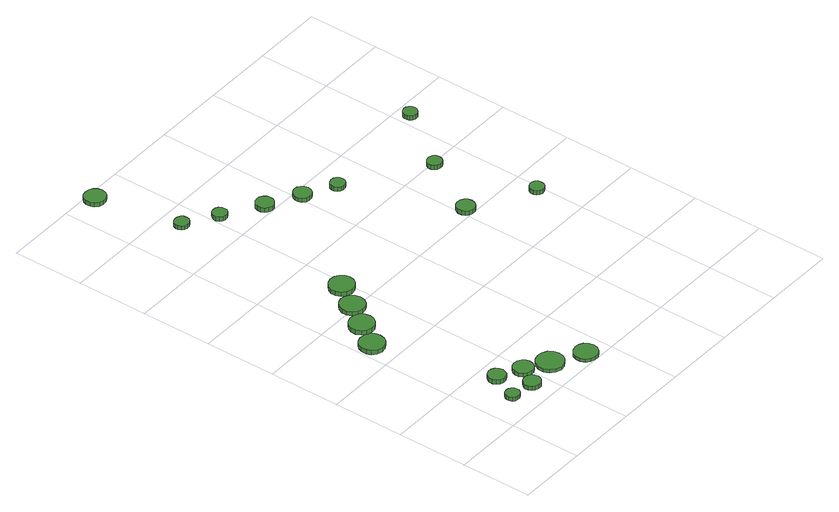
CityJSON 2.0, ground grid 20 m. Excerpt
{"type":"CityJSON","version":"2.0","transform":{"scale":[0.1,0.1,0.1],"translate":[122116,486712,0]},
"CityObjects":{
"tree1":{"type":"SolitaryVegetationObject","attributes":{"function":"something"},"geometry":[{"type":"MultiSurface","lod":"1","boundaries":[[[0,1,2,3,4,5,6,7,8,9,10,11,12,13,14]],[[15,16,17,18,19,20,21,22,23,24,25,26,27,28,29]],[[0,29,28,1]],[[1,28,27,2]],[[2,27,26,3]],[[3,26,25,4]],[[4,25,24,5]],[[5,24,23,6]],[[6,23,22,7]],[[7,22,21,8]],[[8,21,20,9]],[[9,20,19,10]],[[10,19,18,11]],[[11,18,17,12]],[[12,17,16,13]],[[13,16,15,14]],[[14,15,29,0]]]}]},
"tree2":{"type":"SolitaryVegetationObject","attributes":{"function":"something"},"geometry":[{"type":"MultiSurface","lod":"1","boundaries":[[[30,31,32,33,34,35,36,37,38,39,40,41,42,43,44]],[[45,46,47,48,49,50,51,52,53,54,55,56,57,58,59]],[[30,59,58,31]],[[31,58,57,32]],[[32,57,56,33]],[[33,56,55,34]],[[34,55,54,35]],[[35,54,53,36]],[[36,53,52,37]],[[37,52,51,38]],[[38,51,50,39]],[[39,50,49,40]],[[40,49,48,41]],[[41,48,47,42]],[[42,47,46,43]],[[43,46,45,44]],[[44,45,59,30]]]}]},
"tree3":{"type":"SolitaryVegetationObject","attributes":{"function":"something"},"geometry":[{"type":"MultiSurface","lod":"1","boundaries":[[[60,61,62,63,64,65,66,67,68,69,70,71,72,73,74]],[[75,76,77,78,79,80,81,82,83,84,85,86,87,88,89]],[[60,89,88,61]],[[61,88,87,62]],[[62,87,86,63]],[[63,86,85,64]],[[64,85,84,65]],[[65,84,83,66]],[[66,83,82,67]],[[67,82,81,68]],[[68,81,80,69]],[[69,80,79,70]],[[70,79,78,71]],[[71,78,77,72]],[[72,77,76,73]],[[73,76,75,74]],[[74,75,89,60]]]}]},
"tree4":{"type":"SolitaryVegetationObject","attributes":{"function":"something"},"geometry":[{"type":"MultiSurface","lod":"1","boundaries":[[[90,91,92,93,94,95,96,97,98,99,100,101,102,103,104]],[[105,106,107,108,109,110,111,112,113,114,115,116,117,118,119]],[[90,119,118,91]],[[91,118,117,92]],[[92,117,116,93]],[[93,116,115,94]],[[94,115,114,95]],[[95,114,113,96]],[[96,113,112,97]],[[97,112,111,98]],[[98,111,110,99]],[[99,110,109,100]],[[100,109,108,101]],[[101,108,107,102]],[[102,107,106,103]],[[103,106,105,104]],[[104,105,119,90]]]}]},
"tree5":{"type":"SolitaryVegetationObject","attributes":{"function":"something"},"geometry":[{"type":"MultiSurface","lod":"1","boundaries":[[[120,121,122,123,124,125,126,127,128,129,130,131,132,133,134]],[[135,136,137,138,139,140,141,142,143,144,145,146,147,148,149]],[[120,149,148,121]],[[121,148,147,122]],[[122,147,146,123]],[[123,146,145,124]],[[124,145,144,125]],[[125,144,143,126]],[[126,143,142,127]],[[127,142,141,128]],[[128,141,140,129]],[[129,140,139,130]],[[130,139,138,131]],[[131,138,137,132]],[[132,137,136,133]],[[133,136,135,134]],[[134,135,149,120]]]}]},
"tree6":{"type":"SolitaryVegetationObject","attributes":{"function":"something"},"geometry":[{"type":"MultiSurface","lod":"1","boundaries":[[[150,151,152,153,154,155,156,157,158,159,160,161,162,163,164]],[[165,166,167,168,169,170,171,172,173,174,175,176,177,178,179]],[[150,179,178,151]],[[151,178,177,152]],[[152,177,176,153]],[[153,176,175,154]],[[154,175,174,155]],[[155,174,173,156]],[[156,173,172,157]],[[157,172,171,158]],[[158,171,170,159]],[[159,170,169,160]],[[160,169,168,161]],[[161,168,167,162]],[[162,167,166,163]],[[163,166,165,164]],[[164,165,179,150]]]}]},
"tree7":{"type":"SolitaryVegetationObject","attributes":{"function":"something"},"geometry":[{"type":"MultiSurface","lod":"1","boundaries":[[[180,181,182,183,184,185,186,187,188,189,190,191,192,193,194]],[[195,196,197,198,199,200,201,202,203,204,205,206,207,208,209]],[[180,209,208,181]],[[181,208,207,182]],[[182,207,206,183]],[[183,206,205,184]],[[184,205,204,185]],[[185,204,203,186]],[[186,203,202,187]],[[187,202,201,188]],[[188,201,200,189]],[[189,200,199,190]],[[190,199,198,191]],[[191,198,197,192]],[[192,197,196,193]],[[193,196,195,194]],[[194,195,209,180]]]}]},
"tree8":{"type":"SolitaryVegetationObject","attributes":{"function":"something"},"geometry":[{"type":"MultiSurface","lod":"1","boundaries":[[[210,211,212,213,214,215,216,217,218,219,220,221,222,223,224]],[[225,226,227,228,229,230,231,232,233,234,235,236,237,238,239]],[[210,239,238,211]],[[211,238,237,212]],[[212,237,236,213]],[[213,236,235,214]],[[214,235,234,215]],[[215,234,233,216]],[[216,233,232,217]],[[217,232,231,218]],[[218,231,230,219]],[[219,230,229,220]],[[220,229,228,221]],[[221,228,227,222]],[[222,227,226,223]],[[223,226,225,224]],[[224,225,239,210]]]}]},
"tree9":{"type":"SolitaryVegetationObject","attributes":{"function":"something"},"geometry":[{"type":"MultiSurface","lod":"1","boundaries":[[[240,241,242,243,244,245,246,247,248,249,250,251,252,253,254]],[[255,256,257,258,259,260,261,262,263,264,265,266,267,268,269]],[[240,269,268,241]],[[241,268,267,242]],[[242,267,266,243]],[[243,266,265,244]],[[244,265,264,245]],[[245,264,263,246]],[[246,263,262,247]],[[247,262,261,248]],[[248,261,260,249]],[[249,260,259,250]],[[250,259,258,251]],[[251,258,257,252]],[[252,257,256,253]],[[253,256,255,254]],[[254,255,269,240]]]}]},
"tree10":{"type":"SolitaryVegetationObject","attributes":{"function":"something"},"geometry":[{"type":"MultiSurface","lod":"1","boundaries":[[[270,271,272,273,274,275,276,277,278,279,280,281,282,283,284]],[[285,286,287,288,289,290,291,292,293,294,295,296,297,298,299]],[[270,299,298,271]],[[271,298,297,272]],[[272,297,296,273]],[[273,296,295,274]],[[274,295,294,275]],[[275,294,293,276]],[[276,293,292,277]],[[277,292,291,278]],[[278,291,290,279]],[[279,290,289,280]],[[280,289,288,281]],[[281,288,287,282]],[[282,287,286,283]],[[283,286,285,284]],[[284,285,299,270]]]}]},
"tree11":{"type":"SolitaryVegetationObject","attributes":{"function":"something"},"geometry":[{"type":"MultiSurface","lod":"1","boundaries":[[[300,301,302,303,304,305,306,307,308,309,310,311,312,313,314]],[[315,316,317,318,319,320,321,322,323,324,325,326,327,328,329]],[[300,329,328,301]],[[301,328,327,302]],[[302,327,326,303]],[[303,326,325,304]],[[304,325,324,305]],[[305,324,323,306]],[[306,323,322,307]],[[307,322,321,308]],[[308,321,320,309]],[[309,320,319,310]],[[310,319,318,311]],[[311,318,317,312]],[[312,317,316,313]],[[313,316,315,314]],[[314,315,329,300]]]}]},
"tree12":{"type":"SolitaryVegetationObject","attributes":{"function":"something"},"geometry":[{"type":"MultiSurface","lod":"1","boundaries":[[[330,331,332,333,334,335,336,337,338,339,340,341,342,343,344]],[[345,346,347,348,349,350,351,352,353,354,355,356,357,358,359]],[[330,359,358,331]],[[331,358,357,332]],[[332,357,356,333]],[[333,356,355,334]],[[334,355,354,335]],[[335,354,353,336]],[[336,353,352,337]],[[337,352,351,338]],[[338,351,350,339]],[[339,350,349,340]],[[340,349,348,341]],[[341,348,347,342]],[[342,347,346,343]],[[343,346,345,344]],[[344,345,359,330]]]}]},
"tree13":{"type":"SolitaryVegetationObject","attributes":{"function":"something"},"geometry":[{"type":"MultiSurface","lod":"1","boundaries":[[[360,361,362,363,364,365,366,367,368,369,370,371,372,373,374]],[[375,376,377,378,379,380,381,382,383,384,385,386,387,388,389]],[[360,389,388,361]],[[361,388,387,362]],[[362,387,386,363]],[[363,386,385,364]],[[364,385,384,365]],[[365,384,383,366]],[[366,383,382,367]],[[367,382,381,368]],[[368,381,380,369]],[[369,380,379,370]],[[370,379,378,371]],[[371,378,377,372]],[[372,377,376,373]],[[373,376,375,374]],[[374,375,389,360]]]}]},
"tree14":{"type":"SolitaryVegetationObject","attributes":{"function":"something"},"geometry":[{"type":"MultiSurface","lod":"1","boundaries":[[[390,391,392,393,394,395,396,397,398,399,400,401,402,403,404]],[[405,406,407,408,409,410,411,412,413,414,415,416,417,418,419]],[[390,419,418,391]],[[391,418,417,392]],[[392,417,416,393]],[[393,416,415,394]],[[394,415,414,395]],[[395,414,413,396]],[[396,413,412,397]],[[397,412,411,398]],[[398,411,410,399]],[[399,410,409,400]],[[400,409,408,401]],[[401,408,407,402]],[[402,407,406,403]],[[403,406,405,404]],[[404,405,419,390]]]}]},
"tree15":{"type":"SolitaryVegetationObject","attributes":{"function":"something"},"geometry":[{"type":"MultiSurface","lod":"1","boundaries":[[[420,421,422,423,424,425,426,427,428,429,430,431,432,433,434]],[[435,436,437,438,439,440,441,442,443,444,445,446,447,448,449]],[[420,449,448,421]],[[421,448,447,422]],[[422,447,446,423]],[[423,446,445,424]],[[424,445,444,425]],[[425,444,443,426]],[[426,443,442,427]],[[427,442,441,428]],[[428,441,440,429]],[[429,440,439,430]],[[430,439,438,431]],[[431,438,437,432]],[[432,437,436,433]],[[433,436,435,434]],[[434,435,449,420]]]}]},
"tree16":{"type":"SolitaryVegetationObject","attributes":{"function":"something"},"geometry":[{"type":"MultiSurface","lod":"1","boundaries":[[[450,451,452,453,454,455,456,457,458,459,460,461,462,463,464]],[[465,466,467,468,469,470,471,472,473,474,475,476,477,478,479]],[[450,479,478,451]],[[451,478,477,452]],[[452,477,476,453]],[[453,476,475,454]],[[454,475,474,455]],[[455,474,473,456]],[[456,473,472,457]],[[457,472,471,458]],[[458,471,470,459]],[[459,470,469,460]],[[460,469,468,461]],[[461,468,467,462]],[[462,467,466,463]],[[463,466,465,464]],[[464,465,479,450]]]}]},
"tree17":{"type":"SolitaryVegetationObject","attributes":{"function":"something"},"geometry":[{"type":"MultiSurface","lod":"1","boundaries":[[[480,481,482,483,484,485,486,487,488,489,490,491,492,493,494]],[[495,496,497,498,499,500,501,502,503,504,505,506,507,508,509]],[[480,509,508,481]],[[481,508,507,482]],[[482,507,506,483]],[[483,506,505,484]],[[484,505,504,485]],[[485,504,503,486]],[[486,503,502,487]],[[487,502,501,488]],[[488,501,500,489]],[[489,500,499,490]],[[490,499,498,491]],[[491,498,497,492]],[[492,497,496,493]],[[493,496,495,494]],[[494,495,509,480]]]}]},
"tree18":{"type":"SolitaryVegetationObject","attributes":{"function":"something"},"geometry":[{"type":"MultiSurface","lod":"1","boundaries":[[[510,511,512,513,514,515,516,517,518,519,520,521,522,523,524]],[[525,526,527,528,529,530,531,532,533,534,535,536,537,538,539]],[[510,539,538,511]],[[511,538,537,512]],[[512,537,536,513]],[[513,536,535,514]],[[514,535,534,515]],[[515,534,533,516]],[[516,533,532,517]],[[517,532,531,518]],[[518,531,530,519]],[[519,530,529,520]],[[520,529,528,521]],[[521,528,527,522]],[[522,527,526,523]],[[523,526,525,524]],[[524,525,539,510]]]}]},
"tree19":{"type":"SolitaryVegetationObject","attributes":{"function":"something"},"geometry":[{"type":"MultiSurface","lod":"1","boundaries":[[[540,541,542,543,544,545,546,547,548,549,550,551,552,553,554]],[[555,556,557,558,559,560,561,562,563,564,565,566,567,568,569]],[[540,569,568,541]],[[541,568,567,542]],[[542,567,566,543]],[[543,566,565,544]],[[544,565,564,545]],[[545,564,563,546]],[[546,563,562,547]],[[547,562,561,548]],[[548,561,560,549]],[[549,560,559,550]],[[550,559,558,551]],[[551,558,557,552]],[[552,557,556,553]],[[553,556,555,554]],[[554,555,569,540]]]}]},
"tree20":{"type":"SolitaryVegetationObject","attributes":{"function":"something"},"geometry":[{"type":"MultiSurface","lod":"1","boundaries":[[[570,571,572,573,574,575,576,577,578,579,580,581,582,583,584]],[[585,586,587,588,589,590,591,592,593,594,595,596,597,598,599]],[[570,599,598,571]],[[571,598,597,572]],[[572,597,596,573]],[[573,596,595,574]],[[574,595,594,575]],[[575,594,593,576]],[[576,593,592,577]],[[577,592,591,578]],[[578,591,590,579]],[[579,590,589,580]],[[580,589,588,581]],[[581,588,587,582]],[[582,587,586,583]],[[583,586,585,584]],[[584,585,599,570]]]}]}
},
"vertices":[
[109,72,16],[108,80,16],[103,86,16],[96,90,16],[88,91,16],[80,89,16],[74,83,16],[71,76,16],[71,68,16],[74,60,16],[80,55,16],[88,53,16],[96,53,16],[103,57,16],[108,64,16],[108,64,4],[103,57,4],[96,53,4],[88,53,4],[80,55,4],[74,60,4],[71,68,4],[71,76,4],[74,83,4],[80,89,4],[88,91,4],[96,90,4],[103,86,4],[108,80,4],[109,72,4],
[152,149,14],[149,159,14],[144,168,14],[135,173,14],[125,174,14],[115,171,14],[108,164,14],[103,155,14],[103,144,14],[108,135,14],[115,128,14],[125,125,14],[135,126,14],[144,131,14],[149,140,14],[149,140,1],[144,131,1],[135,126,1],[125,125,1],[115,128,1],[108,135,1],[103,144,1],[103,155,1],[108,164,1],[115,171,1],[125,174,1],[135,173,1],[144,168,1],[149,159,1],[152,149,1],
[183,64,15],[181,73,15],[175,81,15],[167,86,15],[157,87,15],[147,84,15],[140,78,15],[136,69,15],[136,59,15],[140,50,15],[147,43,15],[157,40,15],[167,41,15],[175,46,15],[181,54,15],[181,54,2],[175,46,2],[167,41,2],[157,40,2],[147,43,2],[140,50,2],[136,59,2],[136,69,2],[140,78,2],[147,84,2],[157,87,2],[167,86,2],[175,81,2],[181,73,2],[183,64,2],
[72,471,18],[69,485,18],[61,496,18],[48,503,18],[34,505,18],[20,501,18],[9,491,18],[4,478,18],[4,463,18],[9,450,18],[20,441,18],[34,436,18],[48,438,18],[61,445,18],[69,456,18],[69,456,5],[61,445,5],[48,438,5],[34,436,5],[20,441,5],[9,450,5],[4,463,5],[4,478,5],[9,491,5],[20,501,5],[34,505,5],[48,503,5],[61,496,5],[69,485,5],[72,471,5],
[220,117,13],[218,128,13],[211,137,13],[201,143,13],[190,144,13],[179,141,13],[170,133,13],[165,122,13],[165,111,13],[170,101,13],[179,93,13],[190,89,13],[201,90,13],[211,96,13],[218,106,13],[218,106,1],[211,96,1],[201,90,1],[190,89,1],[179,93,1],[170,101,1],[165,111,1],[165,122,1],[170,133,1],[179,141,1],[190,144,1],[201,143,1],[211,137,1],[218,128,1],[220,117,1],
[117,537,20],[114,551,20],[105,563,20],[93,570,20],[79,571,20],[65,567,20],[54,557,20],[48,544,20],[48,530,20],[54,517,20],[65,507,20],[79,503,20],[93,504,20],[105,511,20],[114,523,20],[114,523,7],[105,511,7],[93,504,7],[79,503,7],[65,507,7],[54,517,7],[48,530,7],[48,544,7],[54,557,7],[65,567,7],[79,571,7],[93,570,7],[105,563,7],[114,551,7],[117,537,7],
[292,81,11],[289,96,11],[280,109,11],[266,116,11],[251,118,11],[236,113,11],[224,103,11],[218,89,11],[218,73,11],[224,59,11],[236,48,11],[251,43,11],[266,45,11],[280,53,11],[289,65,11],[289,65,1],[280,53,1],[266,45,1],[251,43,1],[236,48,1],[224,59,1],[218,73,1],[218,89,1],[224,103,1],[236,113,1],[251,118,1],[266,116,1],[280,109,1],[289,96,1],[292,81,1],
[161,601,21],[158,615,21],[150,627,21],[138,634,21],[123,636,21],[110,631,21],[99,622,21],[93,608,21],[93,594,21],[99,581,21],[110,571,21],[123,567,21],[138,568,21],[150,575,21],[158,587,21],[158,587,9],[150,575,9],[138,568,9],[123,567,9],[110,571,9],[99,581,9],[93,594,9],[93,608,9],[99,622,9],[110,631,9],[123,636,9],[138,634,9],[150,627,9],[158,615,9],[161,601,9],
[372,33,10],[369,47,10],[361,58,10],[349,65,10],[336,66,10],[323,62,10],[312,53,10],[307,40,10],[307,27,10],[312,14,10],[323,5,10],[336,1,10],[349,2,10],[361,9,10],[369,20,10],[369,20,1],[361,9,1],[349,2,1],[336,1,1],[323,5,1],[312,14,1],[307,27,1],[307,40,1],[312,53,1],[323,62,1],[336,66,1],[349,65,1],[361,58,1],[369,47,1],[372,33,1],
[207,669,23],[204,683,23],[195,695,23],[183,702,23],[169,703,23],[155,699,23],[144,689,23],[138,676,23],[138,662,23],[144,648,23],[155,639,23],[169,634,23],[183,636,23],[195,643,23],[204,655,23],[204,655,10],[195,643,10],[183,636,10],[169,634,10],[155,639,10],[144,648,10],[138,662,10],[138,676,10],[144,689,10],[155,699,10],[169,703,10],[183,702,10],[195,695,10],[204,683,10],[207,669,10],
[145,1133,28],[144,1141,28],[139,1148,28],[131,1152,28],[123,1153,28],[115,1151,28],[108,1145,28],[105,1137,28],[105,1129,28],[108,1121,28],[115,1115,28],[123,1113,28],[131,1114,28],[139,1118,28],[144,1125,28],[144,1125,16],[139,1118,16],[131,1114,16],[123,1113,16],[115,1115,16],[108,1121,16],[105,1129,16],[105,1137,16],[108,1145,16],[115,1151,16],[123,1153,16],[131,1152,16],[139,1148,16],[144,1141,16],[145,1133,16],
[108,1368,25],[105,1380,25],[98,1390,25],[87,1396,25],[75,1397,25],[63,1394,25],[54,1385,25],[49,1374,25],[49,1362,25],[54,1351,25],[63,1343,25],[75,1339,25],[87,1340,25],[98,1346,25],[105,1356,25],[105,1356,13],[98,1346,13],[87,1340,13],[75,1339,13],[63,1343,13],[54,1351,13],[49,1362,13],[49,1374,13],[54,1385,13],[63,1394,13],[75,1397,13],[87,1396,13],[98,1390,13],[105,1380,13],[108,1368,13],
[231,1080,28],[230,1088,28],[225,1095,28],[217,1100,28],[209,1100,28],[201,1098,28],[195,1092,28],[191,1084,28],[191,1076,28],[195,1068,28],[201,1063,28],[209,1060,28],[217,1061,28],[225,1065,28],[230,1072,28],[230,1072,15],[225,1065,15],[217,1061,15],[209,1060,15],[201,1063,15],[195,1068,15],[191,1076,15],[191,1084,15],[195,1092,15],[201,1098,15],[209,1100,15],[217,1100,15],[225,1095,15],[230,1088,15],[231,1080,15],
[337,1017,27],[335,1027,27],[329,1036,27],[320,1041,27],[310,1042,27],[300,1039,27],[292,1032,27],[288,1022,27],[288,1012,27],[292,1003,27],[300,996,27],[310,992,27],[320,993,27],[329,999,27],[335,1007,27],[335,1007,14],[329,999,14],[320,993,14],[310,992,14],[300,996,14],[292,1003,14],[288,1012,14],[288,1022,14],[292,1032,14],[300,1039,14],[310,1042,14],[320,1041,14],[329,1036,14],[335,1027,14],[337,1017,14],
[427,969,25],[425,979,25],[419,987,25],[410,993,25],[400,994,25],[390,990,25],[382,983,25],[378,974,25],[378,964,25],[382,954,25],[390,947,25],[400,944,25],[410,945,25],[419,950,25],[425,959,25],[425,959,13],[419,950,13],[410,945,13],[400,944,13],[390,947,13],[382,954,13],[378,964,13],[378,974,13],[382,983,13],[390,990,13],[400,994,13],[410,993,13],[419,987,13],[425,979,13],[427,969,13],
[508,924,25],[506,932,25],[501,939,25],[494,943,25],[485,944,25],[477,941,25],[471,936,25],[467,928,25],[467,919,25],[471,912,25],[477,906,25],[485,903,25],[494,904,25],[501,909,25],[506,915,25],[506,915,12],[501,909,12],[494,904,12],[485,903,12],[477,906,12],[471,912,12],[467,919,12],[467,928,12],[471,936,12],[477,941,12],[485,944,12],[494,943,12],[501,939,12],[506,932,12],[508,924,12],
[634,617,24],[632,627,24],[626,635,24],[617,641,24],[607,642,24],[597,639,24],[589,632,24],[585,622,24],[585,612,24],[589,602,24],[597,595,24],[607,592,24],[617,593,24],[626,598,24],[632,607,24],[632,607,11],[626,598,11],[617,593,11],[607,592,11],[597,595,11],[589,602,11],[585,612,11],[585,622,11],[589,632,11],[597,639,11],[607,642,11],[617,641,11],[626,635,11],[632,627,11],[634,617,11],
[799,525,23],[797,533,23],[792,540,23],[785,544,23],[777,545,23],[769,542,23],[762,537,23],[759,529,23],[759,520,23],[762,513,23],[769,507,23],[777,504,23],[785,505,23],[792,509,23],[797,516,23],[797,516,11],[792,509,11],[785,505,11],[777,504,11],[769,507,11],[762,513,11],[759,520,11],[759,529,11],[762,537,11],[769,542,11],[777,545,11],[785,544,11],[792,540,11],[797,533,11],[799,525,11],
[725,788,24],[723,796,24],[718,803,24],[711,807,24],[702,808,24],[694,805,24],[688,800,24],[684,792,24],[684,783,24],[688,776,24],[694,770,24],[702,767,24],[711,768,24],[718,772,24],[723,779,24],[723,779,11],[718,772,11],[711,768,11],[702,767,11],[694,770,11],[688,776,11],[684,783,11],[684,792,11],[688,800,11],[694,805,11],[702,808,11],[711,807,11],[718,803,11],[723,796,11],[725,788,11],
[846,957,23],[844,965,23],[839,972,23],[832,976,23],[824,977,23],[816,974,23],[810,969,23],[807,961,23],[807,953,23],[810,945,23],[816,940,23],[824,937,23],[832,938,23],[839,942,23],[844,949,23],[844,949,10],[839,942,10],[832,938,10],[824,937,10],[816,940,10],[810,945,10],[807,953,10],[807,961,10],[810,969,10],[816,974,10],[824,977,10],[832,976,10],[839,972,10],[844,965,10],[846,957,10]
]}
